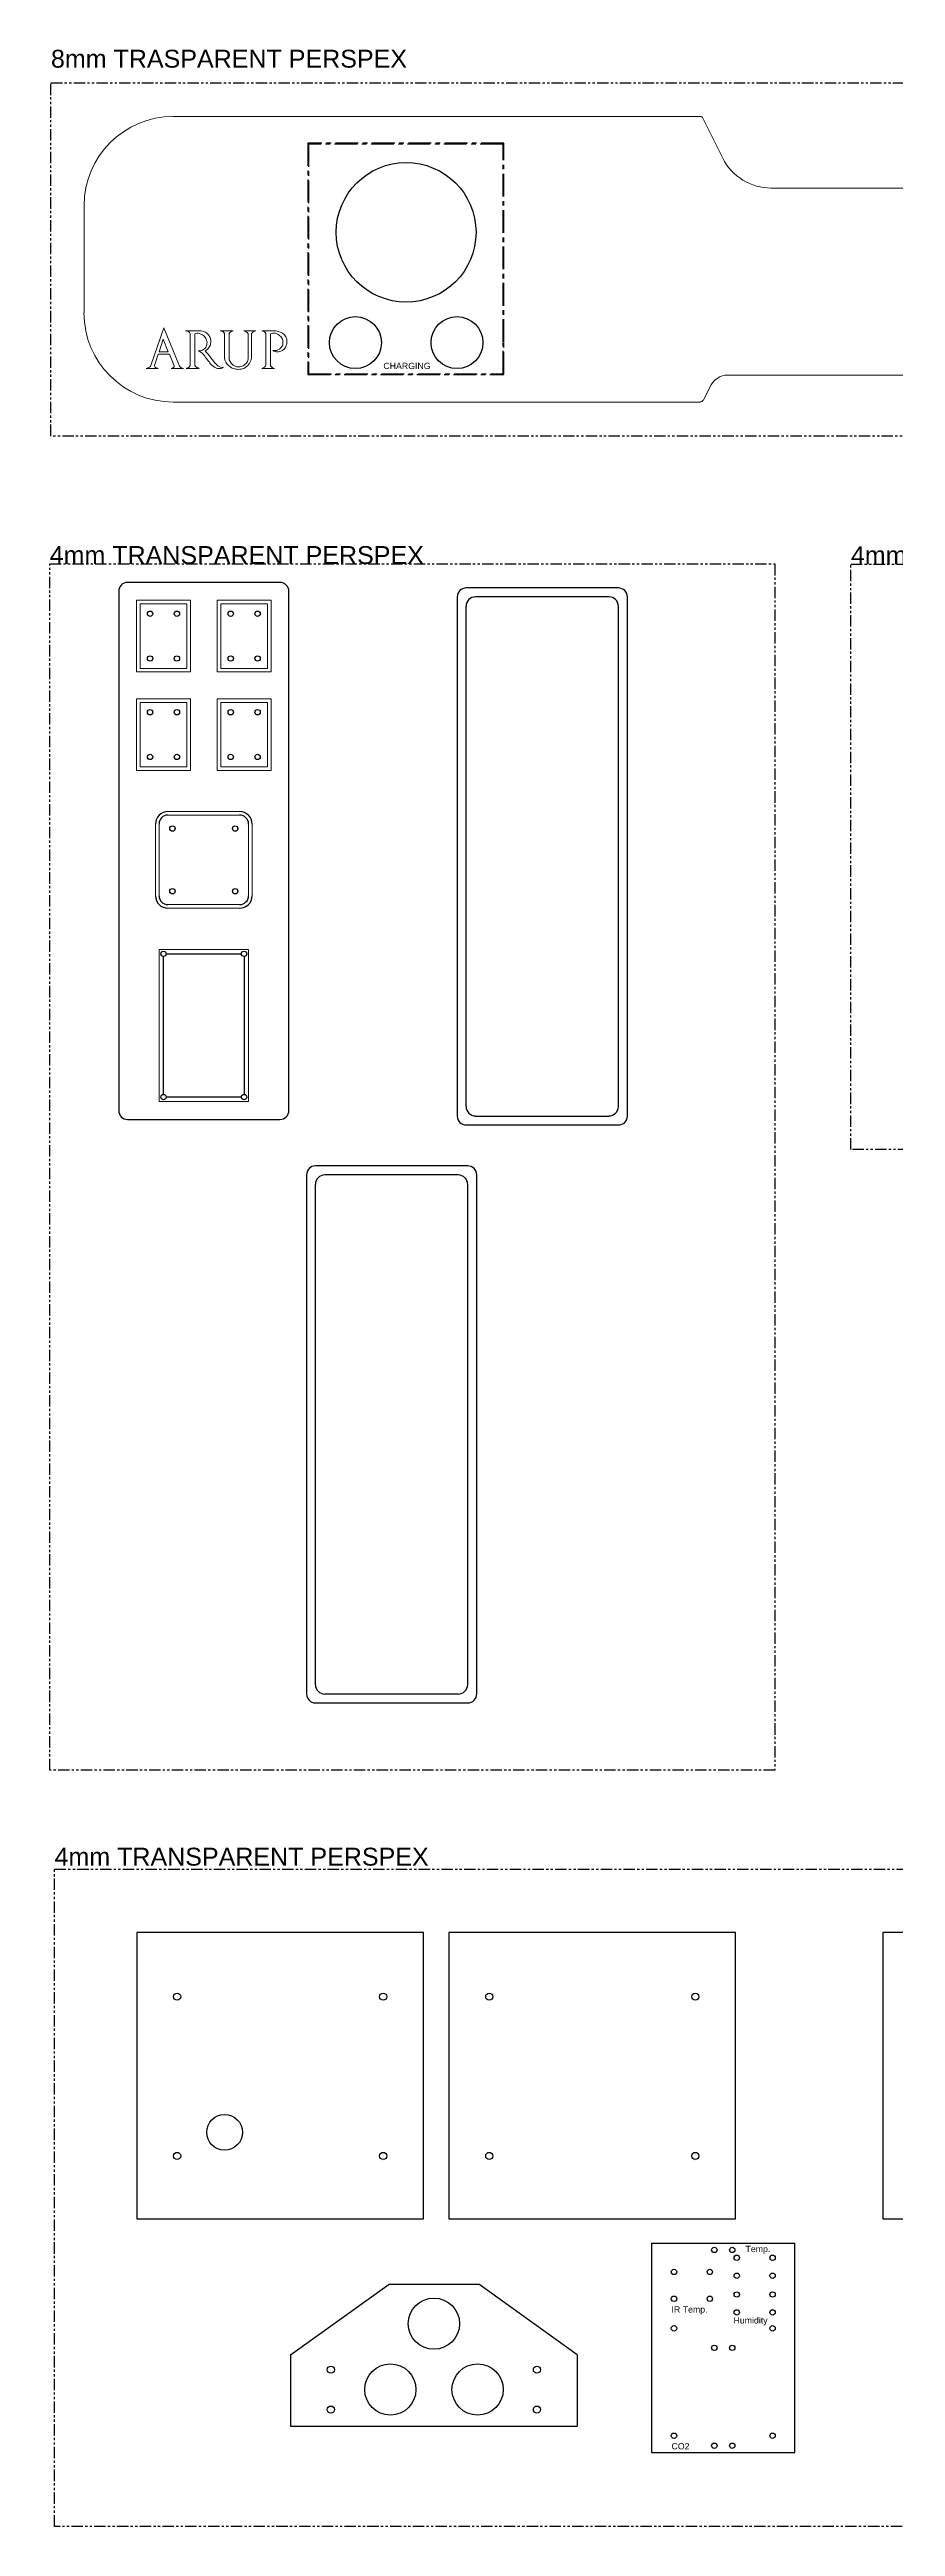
# Model space of a CAD drawing. Header units: millimetres. Extents: x -7 to 2412, y -1919 to -535.
# Drawn here: x -7 to 465, y -1919 to -535 of the extents above; entities that cross this region are included whole.
import ezdxf

# ---------------------------------------------------------------- set-up
doc = ezdxf.new("R2010")
doc.units = ezdxf.units.MM
doc.linetypes.add('CENTERX2', pattern=[20.32, 12.7, -2.54, 2.54, -2.54])
doc.linetypes.add('PHANTOM', pattern=[12.7, 6.35, -1.27, 1.27, -1.27, 1.27, -1.27])
for name, color, linetype in [('CUT THROUGH- Inside Line', 5, 'Continuous'), ('FILL- 1mm Deep', 50, 'Continuous'), ('Network', 7, 'PHANTOM'), ('Outer Shell', 10, 'Continuous')]:
    doc.layers.add(name, color=color, linetype=linetype)
doc.styles.get("Standard").update_dxf_attribs({"font": 'arial.ttf'})

# ---------------------------------------------------------------- blocks, each defined once
blk = doc.blocks.new('A$C375F4423')
at = {"layer": 'CUT THROUGH- Inside Line', "color": 7, "linetype": 'Continuous', "lineweight": 15}
for p, q in [((63.2, 528.6), (63.2, 488.6)), ((65.2, 528.6), (65.2, 488.6)), ((110.2, 535.6), (70.2, 535.6)), ((110.2, 533.6), (70.2, 533.6)), ((115.2, 488.6), (115.2, 528.6)), ((117.2, 488.6), (117.2, 528.6)), ((70.2, 483.6), (110.2, 483.6)), ((70.2, 481.6), (110.2, 481.6))]:
    blk.add_line(p, q, dxfattribs=at)
at = {"layer": 'CUT THROUGH- Inside Line', "color": 7}
for centre, radius, start, end in [((70.2, 528.6), 7, 90, 180), ((70.2, 528.6), 5, 90, 180), ((110.2, 528.6), 7, 0, 90), ((110.2, 528.6), 5, 0, 90), ((70.2, 488.6), 7, 180, 270), ((70.2, 488.6), 5, 180, 270), ((110.2, 488.6), 5, 270, 0), ((110.2, 488.6), 7, 270, 0)]:
    blk.add_arc(centre, radius, start, end, dxfattribs=at)
at = {"layer": 'FILL- 1mm Deep', "color": 7, "linetype": 'Continuous', "lineweight": 15}
for p, q in [((82.7, 653.6), (52.7, 653.6)), ((52.7, 653.6), (52.7, 613.6)), ((80.7, 651.6), (54.7, 651.6)), ((54.7, 651.6), (54.7, 615.6)), ((80.7, 615.6), (80.7, 651.6)), ((82.7, 613.6), (82.7, 653.6)), ((127.7, 653.6), (97.7, 653.6)), ((97.7, 653.6), (97.7, 613.6)), ((125.7, 651.6), (99.7, 651.6)), ((99.7, 651.6), (99.7, 615.6)), ((125.7, 615.6), (125.7, 651.6)), ((127.7, 613.6), (127.7, 653.6)), ((52.7, 613.6), (82.7, 613.6)), ((54.7, 615.6), (80.7, 615.6)), ((97.7, 613.6), (127.7, 613.6)), ((99.7, 615.6), (125.7, 615.6)), ((82.7, 598.6), (52.7, 598.6)), ((52.7, 598.6), (52.7, 558.6)), ((80.7, 596.6), (54.7, 596.6)), ((54.7, 596.6), (54.7, 560.6)), ((80.7, 560.6), (80.7, 596.6)), ((82.7, 558.6), (82.7, 598.6)), ((97.7, 598.6), (97.7, 558.6)), ((127.7, 598.6), (97.7, 598.6)), ((99.7, 596.6), (99.7, 560.6)), ((125.7, 596.6), (99.7, 596.6)), ((125.7, 560.6), (125.7, 596.6)), ((127.7, 558.6), (127.7, 598.6)), ((52.7, 558.6), (82.7, 558.6)), ((54.7, 560.6), (80.7, 560.6)), ((97.7, 558.6), (127.7, 558.6)), ((99.7, 560.6), (125.7, 560.6)), ((115.2, 458.6), (65.2, 458.6)), ((65.2, 458.6), (65.2, 373.6)), ((115.2, 373.6), (115.2, 458.6)), ((65.2, 373.6), (115.2, 373.6))]:
    blk.add_line(p, q, dxfattribs=at)
at = {"layer": 'Network', "linetype": 'Continuous'}
for p, q in [((67.7, 377.6), (67.7, 454.6)), ((69.2, 456.1), (111.2, 456.1)), ((112.7, 454.6), (112.7, 377.6)), ((111.2, 376.1), (69.2, 376.1))]:
    blk.add_line(p, q, dxfattribs=at)
at = {"layer": 'Network'}
for points in [[(4.2, 673.9), (408.9, 673.9), (408.9, 0), (4.2, 0)], [(451.3, 673.8), (1639.6, 673.8), (1639.6, 346.8), (451.3, 346.8)]]:
    blk.add_lwpolyline(points, close=True, dxfattribs=at)
at = {"layer": 'Outer Shell'}
for p, q in [((316.3, 655.5), (241.8, 655.5)), ((236.6, 370.8), (236.6, 650.3)), ((321.6, 370.8), (321.6, 650.3)), ((241.8, 365.5), (316.3, 365.5)), ((232.2, 332.6), (157.7, 332.6)), ((152.5, 47.8), (152.5, 327.3)), ((237.5, 47.8), (237.5, 327.3)), ((157.7, 42.6), (232.2, 42.6))]:
    blk.add_line(p, q, dxfattribs=at)
for points in [[(42.7, 658.6), (42.7, 368.6)], [(132.7, 663.6), (47.7, 663.6)], [(137.7, 368.6), (137.7, 658.6)], [(231.6, 655.5), (231.6, 365.5)], [(321.6, 660.5), (236.6, 660.5)], [(326.6, 365.5), (326.6, 655.5)], [(47.7, 363.6), (132.7, 363.6)], [(236.6, 360.5), (321.6, 360.5)], [(147.5, 332.6), (147.5, 42.6)], [(237.5, 337.6), (152.5, 337.6)], [(242.5, 42.6), (242.5, 332.6)], [(152.5, 37.6), (237.5, 37.6)]]:
    blk.add_lwpolyline(points, dxfattribs=at)
for centre in [(60.2, 646.1), (75.2, 646.1), (105.2, 646.1), (120.2, 646.1), (60.2, 621.1), (75.2, 621.1), (105.2, 621.1), (120.2, 621.1), (60.2, 591.1), (75.2, 591.1), (105.2, 591.1), (120.2, 591.1), (60.2, 566.1), (75.2, 566.1), (105.2, 566.1), (120.2, 566.1), (72.7, 526.1), (107.7, 526.1), (72.7, 491.1), (107.7, 491.1), (67.7, 456.1), (112.7, 456.1), (67.7, 376.1), (112.7, 376.1)]:
    blk.add_circle(centre, 1.5, dxfattribs=at)
for centre, radius, start, end in [((47.7, 658.6), 5, 90, 180), ((132.7, 658.6), 5, 0, 90), ((236.6, 655.5), 5, 90, 180), ((241.8, 650.3), 5.25, 90, 180), ((316.3, 650.3), 5.25, 0, 90), ((321.6, 655.5), 5, 0, 90), ((47.7, 368.6), 5, 180, 270), ((132.7, 368.6), 5, 270, 0), ((236.6, 365.5), 5, 180, 270), ((241.8, 370.8), 5.25, 180, 270), ((316.3, 370.8), 5.25, 270, 0), ((321.6, 365.5), 5, 270, 0), ((152.5, 332.6), 5, 90, 180), ((157.7, 327.3), 5.25, 90, 180), ((232.2, 327.3), 5.25, 0, 90), ((237.5, 332.6), 5, 0, 90), ((152.5, 42.6), 5, 180, 270), ((157.7, 47.8), 5.25, 180, 270), ((232.2, 47.8), 5.25, 270, 0), ((237.5, 42.6), 5, 270, 0)]:
    blk.add_arc(centre, radius, start, end, dxfattribs=at)
for p in [(4.2, 673.9), (451.3, 673.8)]:
    blk.add_text('4mm TRANSPARENT PERSPEX', height=10).set_placement(p)

msp = doc.modelspace()

# ---------------------------------------------------------------- linework, layer by layer
at = {"linetype": 'CENTERX2'}
for p, q in [((136.7, -587.1), (136.7, -716.4)), ((246.2, -587.1), (136.7, -587.1)), ((137.2, -587.6), (137.2, -715.9)), ((245.7, -587.6), (137.2, -587.6)), ((245.7, -698.2), (245.7, -587.6)), ((246.2, -698.2), (246.2, -587.1)), ((245.7, -715.9), (245.7, -698.7)), ((246.2, -716.4), (246.2, -698.7)), ((136.7, -716.4), (246.2, -716.4)), ((137.2, -715.9), (245.7, -715.9))]:
    msp.add_line(p, q, dxfattribs=at)
at = {"color": 7, "linetype": 'Continuous', "lineweight": 15}
for p, q in [((56.3, -690.3), (49.2, -711.3)), ((65.2, -711.7), (56.3, -690.3)), ((51.3, -710.8), (53.3, -704.9)), ((53.3, -704.9), (59.6, -704.9)), ((56.1, -696.5), (53.7, -703.6)), ((53.7, -703.6), (58.9, -703.6)), ((58.9, -703.6), (56.1, -696.5)), ((59.6, -704.9), (62.2, -711.4)), ((77.3, -692), (68.5, -692)), ((71.1, -693.6), (71.1, -711.3)), ((73.6, -711.3), (73.6, -693.6)), ((95, -692), (87.9, -692)), ((90.2, -693.4), (90.2, -707.1)), ((92.8, -707.1), (92.8, -693.4)), ((107.7, -692), (101.1, -692)), ((103.4, -693.4), (103.4, -706.8)), ((105.4, -706.8), (105.4, -693.4)), ((118.9, -692), (111, -692)), ((113.4, -693.4), (113.3, -710.9)), ((116, -711.3), (116, -693.6)), ((119.2, -702.9), (117.3, -702.9)), ((46.6, -712.9), (53.3, -712.9)), ((60.5, -712.9), (67.4, -712.9)), ((68.8, -712.9), (76.2, -712.9)), ((111.1, -712.9), (118.2, -712.9))]:
    msp.add_line(p, q, dxfattribs=at)
for points in [[(68.5, -692), (69.5, -692.2), (70.8, -692.3), (71.1, -693.6)], [(75.6, -703.2), (77.3, -703.4), (78.2, -705), (79.2, -706.1)], [(87.9, -692), (88.8, -692.2), (89.9, -692.4), (90.2, -693.4)], [(92.8, -693.4), (93.2, -692.5), (94.2, -692.2), (95, -692)], [(101.1, -692), (101.9, -692.3), (103, -692.4), (103.4, -693.4)], [(105.4, -693.4), (105.8, -692.5), (106.8, -692.1), (107.7, -692)], [(111, -692), (111.9, -692.2), (113.1, -692.4), (113.4, -693.4)], [(67.4, -712.9), (66.5, -712.8), (65.7, -712.4), (65.2, -711.7)], [(76.2, -712.9), (75.2, -712.7), (74.2, -712.2), (73.6, -711.3)], [(86.2, -712.9), (87.4, -713.2), (88.6, -713.1), (89.7, -712.5)], [(113.3, -710.9), (113.3, -712.1), (112.1, -712.7), (111.1, -712.9)], [(118.2, -712.9), (117.3, -712.7), (116.2, -712.3), (116, -711.3)]]:
    msp.add_open_spline(points, degree=3, dxfattribs=at)
for points, knots in [([(73.6, -693.6), (74.5, -693.3), (76, -693.2), (78.3, -694.2), (80.2, -696.2), (80.7, -698.9), (79.7, -702.2), (77.2, -703.3), (75.6, -703.2)], [0, 0, 0, 0, 0.148732, 0.265353, 0.427424, 0.59982, 0.719719, 1, 1, 1, 1]), ([(79.5, -703.2), (80.6, -702.4), (82.3, -700.9), (82.7, -698.1), (82.4, -696), (81.1, -693.4), (78.9, -692.2), (77.3, -692)], [0, 0, 0, 0, 0.271522, 0.420469, 0.536279, 0.689683, 1, 1, 1, 1]), ([(89.7, -712.5), (88.6, -712.5), (87, -712), (83.7, -708.6), (81.6, -705.6), (79.5, -703.2)], [0, 0, 0, 0, 0.237909, 0.314912, 1, 1, 1, 1]), ([(116, -693.6), (116.8, -693.3), (118.3, -693.1), (120.1, -693.8), (121.5, -694.9), (122.7, -696.4), (123, -698.7), (122.4, -701.4), (120.4, -702.6), (119.2, -702.9)], [0, 0, 0, 0, 0.162801, 0.27454, 0.349266, 0.502383, 0.615812, 0.761235, 1, 1, 1, 1]), ([(117.3, -702.9), (118, -703.5), (119.7, -703.8), (122.1, -703.3), (123.8, -702), (124.8, -700.4), (125.1, -698.6), (125.1, -696.4), (123.5, -693.1), (120.6, -692.2), (118.9, -692)], [0, 0, 0, 0, 0.126043, 0.24483, 0.330938, 0.433598, 0.50758, 0.597266, 0.742705, 1, 1, 1, 1]), ([(49.2, -711.3), (49, -711.7), (48.3, -712.6), (47.2, -712.7), (46.6, -712.9)], [0, 0, 0, 0, 0.368191, 1, 1, 1, 1]), ([(53.3, -712.9), (52.7, -712.8), (51.4, -712.6), (51, -711.3), (51.3, -710.8)], [0, 0, 0, 0, 0.550894, 1, 1, 1, 1]), ([(62.2, -711.4), (62.2, -711.6), (62.2, -712.5), (60.9, -712.8), (60.5, -712.9)], [0, 0, 0, 0, 0.244844, 1, 1, 1, 1]), ([(71.1, -711.3), (71, -711.8), (70.3, -712.5), (69.3, -712.8), (68.8, -712.9)], [0, 0, 0, 0, 0.459719, 1, 1, 1, 1]), ([(79.2, -706.1), (80.5, -707.8), (82.3, -710.6), (85.1, -712.6), (86.2, -712.9)], [0, 0, 0, 0, 0.644791, 1, 1, 1, 1]), ([(90.2, -707.1), (90.4, -708.8), (92, -711.2), (95.1, -713.2), (98.1, -713.6), (100.9, -713.2), (103.9, -711), (105.2, -708.6), (105.4, -706.8)], [0, 0, 0, 0, 0.234303, 0.378075, 0.501799, 0.642589, 0.759589, 1, 1, 1, 1]), ([(103.4, -706.8), (103.5, -707.4), (103.4, -708.4), (102.7, -709.7), (101.8, -710.6), (100.7, -711.5), (99.4, -711.9), (97.9, -712.1), (96.2, -711.9), (93.9, -710.4), (92.8, -708.5), (92.8, -707.1)], [0, 0, 0, 0, 0.101763, 0.183524, 0.262976, 0.347828, 0.423558, 0.509558, 0.632128, 0.737497, 1, 1, 1, 1])]:
    msp.add_open_spline(points, degree=3, knots=knots, dxfattribs=at)
at = {"layer": 'Network', "color": 1, "linetype": 'Continuous'}
for p, q in [((328.6, -1760.4), (328.6, -1877.3)), ((328.6, -1760.4), (408.6, -1760.4)), ((408.6, -1877.3), (408.6, -1760.4)), ((127.1, -1822.8), (182.2, -1783.2)), ((287.1, -1822.8), (232.1, -1783.2)), ((328.6, -1877.3), (408.6, -1877.3))]:
    msp.add_line(p, q, dxfattribs=at)
at = {"layer": 'Network'}
for points in [[(-6.6, -553.3), (971.3, -553.3), (971.3, -750.7), (-6.6, -750.7)], [(-4.6, -1551.3), (2411.5, -1551.3), (2411.5, -1918.6), (-4.6, -1918.6)]]:
    msp.add_lwpolyline(points, close=True, dxfattribs=at)
at = {"layer": 'Network', "color": 1, "linetype": 'Continuous'}
for centre, radius in [((363.6, -1764.1), 1.5), ((373.6, -1764.1), 1.5), ((376.1, -1768.5), 1.5), ((396.1, -1768.5), 1.5), ((341.1, -1776.4), 1.5), ((361.1, -1776.4), 1.5), ((376.1, -1778.5), 1.5), ((396.1, -1778.5), 1.5), ((207.1, -1805.3), 14.3), ((341.1, -1791.4), 1.5), ((361.1, -1791.4), 1.5), ((376.1, -1789), 1.5), ((376.1, -1799), 1.5), ((396.1, -1789), 1.5), ((396.1, -1799), 1.5), ((341.1, -1807.9), 1.5), ((396.1, -1807.9), 1.5), ((363.6, -1818.8), 1.5), ((373.6, -1818.8), 1.5), ((182.8, -1842.1), 14.3), ((231.5, -1842.1), 14.3), ((341.1, -1867.9), 1.5), ((396.1, -1867.9), 1.5), ((363.6, -1873.5), 1.5), ((373.6, -1873.5), 1.5)]:
    msp.add_circle(centre, radius, dxfattribs=at)
at = {"layer": 'Outer Shell', "linetype": 'Continuous', "lineweight": 15}
for p, q in [((355.7, -572.2), (61.6, -572.2)), ((368.4, -595.5), (357.2, -573.2)), ((11.9, -621.9), (11.9, -681.9)), ((577, -612.2), (395.4, -612.2)), ((370.9, -716.7), (602.7, -716.7)), ((61.6, -731.7), (355.7, -731.7)), ((357.3, -730.8), (361.9, -722.1))]:
    msp.add_line(p, q, dxfattribs=at)
at = {"layer": 'Outer Shell'}
for p, q in [((201.3, -1586.7), (41.3, -1586.7)), ((41.3, -1586.7), (41.3, -1746.7)), ((201.3, -1746.7), (201.3, -1586.7)), ((375.5, -1586.7), (215.5, -1586.7)), ((215.5, -1586.7), (215.5, -1746.7)), ((375.5, -1746.7), (375.5, -1586.7)), ((1397.7, -1586.7), (457.7, -1586.7)), ((457.7, -1586.7), (457.7, -1746.7)), ((63.8, -1622.6), (63.8, -1622.6)), ((63.8, -1622.6), (63.8, -1622.6)), ((178.8, -1622.6), (178.8, -1622.6)), ((178.8, -1622.6), (178.8, -1622.6)), ((238, -1622.6), (238, -1622.6)), ((238, -1622.6), (238, -1622.6)), ((353, -1622.6), (353, -1622.6)), ((353, -1622.6), (353, -1622.6)), ((63.8, -1711.6), (63.8, -1711.6)), ((63.8, -1711.6), (63.8, -1711.6)), ((178.3, -1714.1), (178.3, -1714.1)), ((178.8, -1711.6), (178.8, -1711.6)), ((238, -1711.6), (238, -1711.6)), ((238, -1711.6), (238, -1711.6)), ((352.5, -1714.1), (352.5, -1714.1)), ((353, -1711.6), (353, -1711.6)), ((41.3, -1746.7), (201.3, -1746.7)), ((215.5, -1746.7), (375.5, -1746.7)), ((457.7, -1746.7), (1397.7, -1746.7)), ((149.6, -1831), (149.6, -1831)), ((149.6, -1831), (149.6, -1831)), ((264.6, -1831), (264.6, -1831)), ((149.6, -1853.3), (149.6, -1853.3)), ((149.6, -1853.3), (149.6, -1853.3)), ((264.6, -1853.3), (264.6, -1853.3)), ((264.6, -1853.3), (264.6, -1853.3))]:
    msp.add_line(p, q, dxfattribs=at)
at = {"layer": 'Outer Shell', "linetype": 'Continuous'}
for p, q in [((182.2, -1783.2), (232.1, -1783.2)), ((127.1, -1822.8), (127.1, -1862.5)), ((287.1, -1822.8), (287.1, -1862.5)), ((127.1, -1862.5), (287.1, -1862.5))]:
    msp.add_line(p, q, dxfattribs=at)
at = {"layer": 'Outer Shell'}
msp.add_circle((191.6, -636.9), 39, dxfattribs=at)
at = {"layer": 'Outer Shell', "linetype": 'Continuous'}
for centre, radius in [((163.3, -698.5), 14.5), ((220, -698.5), 14.5), ((63.8, -1622.6), 2), ((178.8, -1622.6), 2), ((238, -1622.6), 2), ((353, -1622.6), 2), ((90.3, -1698.4), 10), ((63.8, -1711.6), 2), ((178.8, -1711.6), 2), ((238, -1711.6), 2), ((353, -1711.6), 2), ((149.6, -1831), 2), ((264.6, -1831), 2), ((149.6, -1853.3), 2), ((264.6, -1853.3), 2)]:
    msp.add_circle(centre, radius, dxfattribs=at)
at = {"layer": 'Outer Shell', "linetype": 'Continuous', "lineweight": 15}
for centre, radius, start, end in [((61.6, -621.9), 49.7, 90, 180), ((355.7, -573.9), 1.75, 26.5651, 90), ((395.4, -581.9), 30.3, 206.5651, 270), ((61.6, -681.9), 49.8, 180, 270), ((370.9, -726.9), 10.2, 90, 151.8771), ((355.7, -729.9), 1.75, 270, 331.8771)]:
    msp.add_arc(centre, radius, start, end, dxfattribs=at)

# ---------------------------------------------------------------- block references
at = {"layer": 'Network', "linetype": 'Continuous'}
msp.add_blockref('A$C375F4423', (-11.5, -1496.1), dxfattribs=at)

# ---------------------------------------------------------------- texts
for s, height, p in [('8mm TRASPARENT PERSPEX', 10, (-6.6, -544.9)), ('CHARGING', 3.5, (178.9, -713.3)), ('4mm TRANSPARENT PERSPEX', 10, (-4.6, -1549.4)), ('Temp.', 3.5, (381, -1765.3)), ('IR Temp.', 3.5, (339.7, -1799.1)), ('Humidity', 3.5, (374.3, -1805.2)), ('CO2', 3.5, (339.7, -1875.5))]:
    msp.add_text(s, height=height).set_placement(p)

doc.saveas('drawing.dxf')
